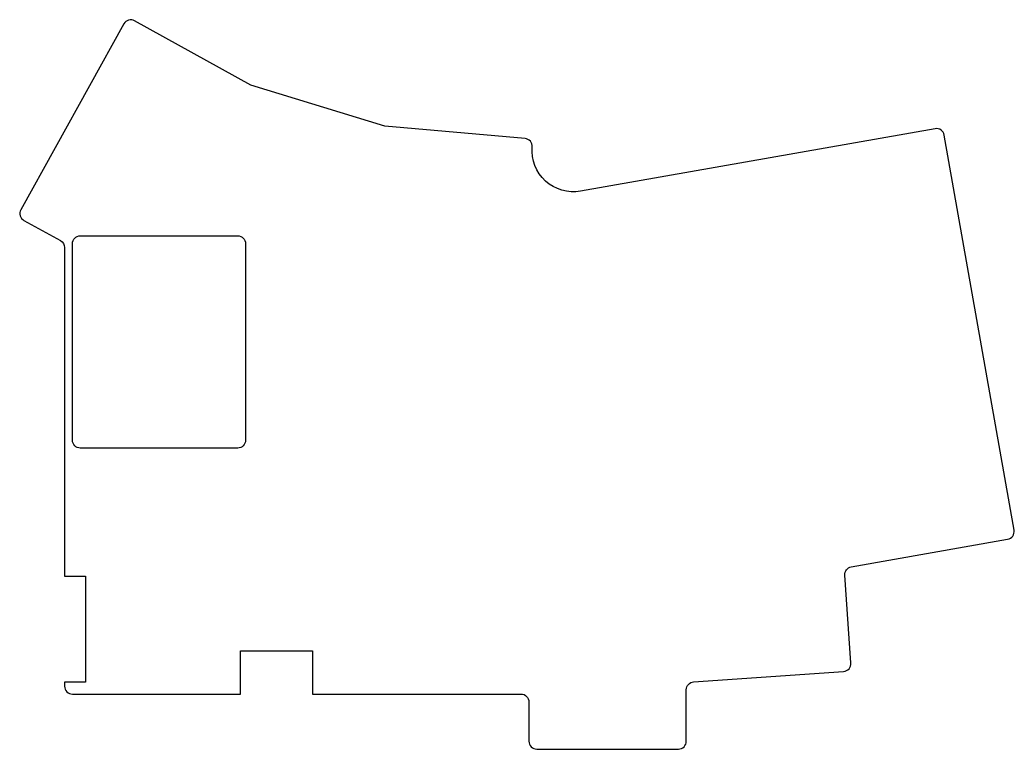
# Model space of a CAD drawing. Header units: millimetres. Extents: x -39 to 88, y -19 to 74.
import ezdxf

# ---------------------------------------------------------------- set-up
doc = ezdxf.new("R2010")
doc.units = ezdxf.units.MM
doc.layers.get('0').update_dxf_attribs({"linetype": 'CONTINUOUS'})

msp = doc.modelspace()

# ---------------------------------------------------------------- linework, layer by layer
for points in [[(86.83, 8.17, 0.414214), (87.64, 9.33), (78.78, 59.55, 0.414214), (77.62, 60.37), (32.56, 52.42, -0.493145), (26.42, 58.04, 0.414214), (25.51, 59.12), (7.68, 60.68), (-9.33, 65.89), (-24.1, 74.08, 0.414214), (-25.46, 73.69), (-38.55, 50.07, 0.414214), (-38.16, 48.71), (-33.52, 46.14, -0.272631), (-33, 45.26), (-33, 3.5), (-30.35, 3.5), (-30.35, -10), (-33, -10), (-33, -10.5, 0.414214), (-32, -11.5), (-10.64, -11.5), (-10.64, -6), (-1.5, -6), (-1.5, -11.5), (25, -11.5, -0.414214), (26, -12.5), (26, -17.5, 0.414214), (27, -18.5), (45, -18.5, 0.414214), (46, -17.5), (46, -10.95, -0.39391), (46.93, -9.95), (65.99, -8.62, 0.414214), (66.92, -7.55), (66.14, 3.61, -0.383864), (66.96, 4.67)], [(-32, 20.76), (-32, 45.76, -0.414214), (-31, 46.76), (-11, 46.76, -0.414214), (-10, 45.76), (-10, 20.76, -0.414214), (-11, 19.76), (-31, 19.76, -0.414214)]]:
    msp.add_lwpolyline(points, format="xyb", close=True)

doc.saveas('drawing.dxf')
